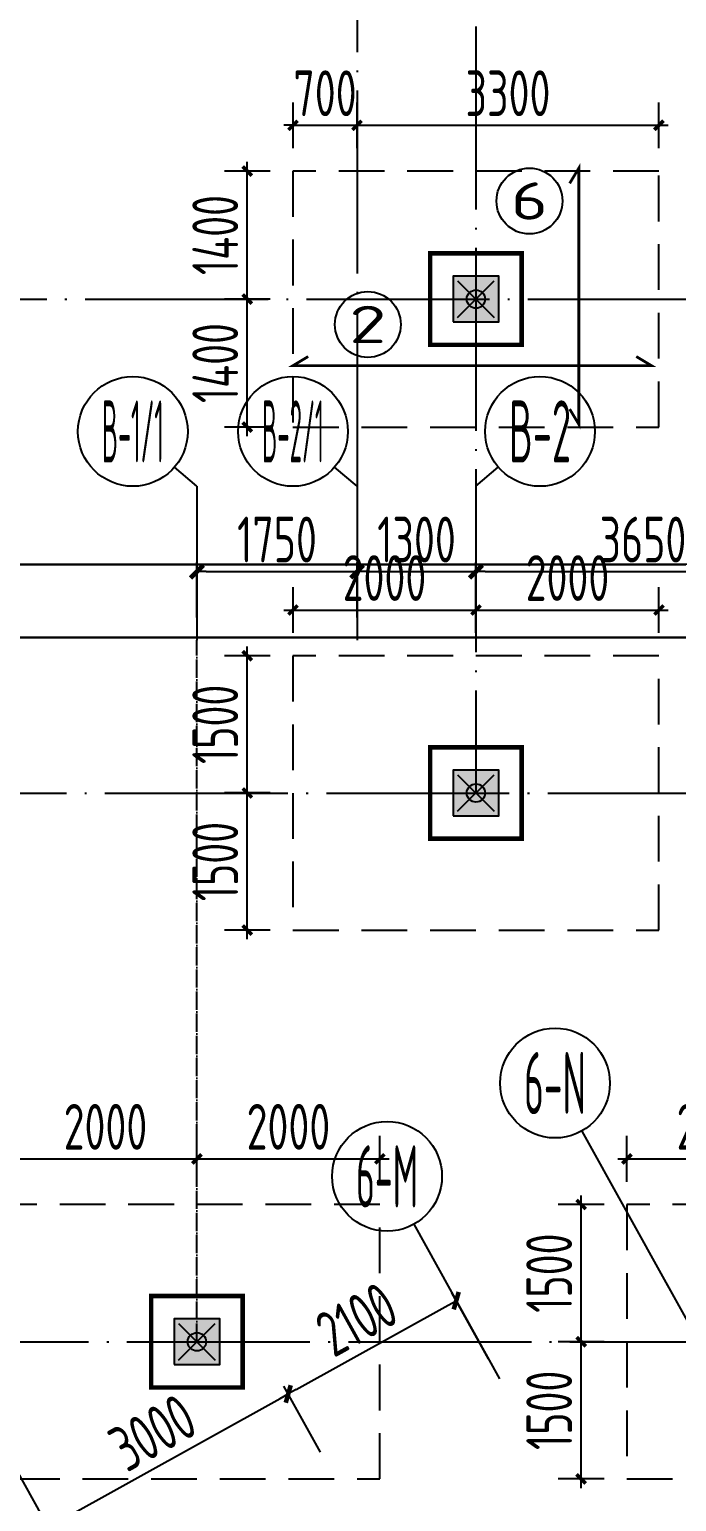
# Model space of a CAD drawing. Extents: x -57409 to 252654, y -8259 to 229119.
# Drawn here: x 50897 to 57970, y 116716 to 132811 of the extents above; entities that cross this region are included whole.
import ezdxf
from ezdxf.enums import TextEntityAlignment as Align

# ---------------------------------------------------------------- set-up
doc = ezdxf.new("R2010")
doc.units = 0
doc.header["$LTSCALE"] = 100
doc.header["$PDMODE"] = 35
doc.header["$PDSIZE"] = 200
doc.linetypes.add('DASHED', pattern=[0.75, 0.5, -0.25])
doc.linetypes.add('DOTE', pattern=[2.42, 2, -0.2, 0.02, -0.2])
doc.layers.get('0').update_dxf_attribs({"linetype": 'CONTINUOUS'})
doc.layers.get('Defpoints').update_dxf_attribs({"linetype": 'CONTINUOUS'})
for name, color, linetype in [('B-TEXT', 3, 'CONTINUOUS'), ('codim', 7, 'CONTINUOUS'), ('COLU', 7, 'CONTINUOUS'), ('CT', 2, 'CONTINUOUS'), ('dote', 253, 'DOTE'), ('h填实-柱墙', 254, 'CONTINUOUS'), ('Z-AXIS', 3, 'CONTINUOUS'), ('Z-TEXT', 2, 'CONTINUOUS'), ('z柱下板带', 140, 'CONTINUOUS'), ('板底钢筋', 24, 'CONTINUOUS')]:
    doc.layers.add(name, color=color, linetype=linetype)
doc.layers.add('重心计算', color=7, linetype='CONTINUOUS', plot=False)
doc.styles.add('_TCH_AXIS', font='tssdeng.shx', dxfattribs={"width": 0.7, "bigfont": 'tssdchn.shx'})
doc.styles.add('COMPLEX', font='tssdeng.shx', dxfattribs={"width": 0.7, "bigfont": 'tssdchn.shx'})
doc.styles.add('Jgcad-DIM', font='tssdeng.shx', dxfattribs={"width": 0.7, "bigfont": 'tssdchn.shx'})
doc.styles.add('TSSD_Dimension', font='tssdeng.shx', dxfattribs={"width": 0.7})
doc.dimstyles.new('TSSD_100_100$0', dxfattribs={"dimtxt": 300, "dimasz": 100, "dimexe": 100, "dimexo": 250, "dimgap": 100, "dimtad": 1, "dimdec": 0, "dimzin": 0, "dimdsep": 46, "dimtxsty": 'TSSD_Dimension', "dimblk": '_tsdbk', "dimblk1": '_tsdbk', "dimblk2": '_tsdbk', "dimsah": 1, "dimcen": 0, "dimdle": 100, "dimclrt": 7, "dimadec": 0, "dimazin": 0, "dimtfac": 1, "dimtdec": 0, "dimtix": 1, "dimtmove": 2, "dimatfit": 3, "dimldrblk": '_tsdbk', "dimfxl": 1, "dimtolj": 1, "dimtzin": 0, "dimarcsym": 0})

# ---------------------------------------------------------------- blocks, each defined once
blk = doc.blocks.new('_tsdbk')
blk.add_line((-1, 0), (0, 0))
at = {"const_width": 0.5}
blk.add_lwpolyline([(-0.7, -0.7), (0.7, 0.7)], dxfattribs=at)
blk = doc.blocks.new('*D189')
at = {"layer": 'Defpoints', "color": 0}
for p in [(53726, 117892), (54200, 117038), (51577, 115581)]:
    blk.add_point(p, dxfattribs=at)
at = {"layer": 'Z-AXIS', "color": 0, "lineweight": -2}
for p, q in [((54079, 117256), (53677, 117979)), ((51190, 116484), (53638, 117843)), ((51456, 115800), (51054, 116523))]:
    blk.add_line(p, q, dxfattribs=at)
at = {"layer": 'Z-AXIS', "color": 0, "lineweight": -2, "xscale": 100, "yscale": 100, "zscale": 100}
for p, rotation in [((53726, 117892), 29.04537402913808), ((51103, 116435), 209.0453740291381)]:
    blk.add_blockref('_tsdbk', p, dxfattribs=dict(at, rotation=rotation))
at = {"layer": 'Z-AXIS', "color": 7, "insert": (52244, 117470), "char_height": 500, "attachment_point": 5, "rotation": 29.0454, "style": 'TSSD_Dimension'}
blk.add_mtext('\\A1;3000', dxfattribs=at)
blk = doc.blocks.new('*D190')
at = {"layer": 'Defpoints', "color": 0}
for p in [(55562, 118912), (56036, 118057), (54200, 117038)]:
    blk.add_point(p, dxfattribs=at)
at = {"layer": 'Z-AXIS', "color": 0, "lineweight": -2}
for p, q in [((55914, 118276), (55513, 118999)), ((53813, 117941), (55474, 118863)), ((54079, 117256), (53677, 117979))]:
    blk.add_line(p, q, dxfattribs=at)
at = {"layer": 'Z-AXIS', "color": 0, "lineweight": -2, "xscale": 100, "yscale": 100, "zscale": 100}
for p, rotation in [((55562, 118912), 29.04537402913808), ((53726, 117892), 209.0453740291381)]:
    blk.add_blockref('_tsdbk', p, dxfattribs=dict(at, rotation=rotation))
at = {"layer": 'Z-AXIS', "color": 7, "insert": (54474, 118708), "char_height": 500, "attachment_point": 5, "rotation": 29.0454, "style": 'TSSD_Dimension'}
blk.add_mtext('\\A1;2100', dxfattribs=at)
blk = doc.blocks.new('_AXISO')
blk.add_circle((0, 0), 0.5)
at = {"layer": 'B-TEXT', "style": 'COMPLEX', "width": 1.450893}
blk.add_attdef('A', text='', height=0.56, dxfattribs=at).set_placement((0.249375, -0.28), (0.749375, -0.28), align=Align.FIT)
blk = doc.blocks.new('*D193')
at = {"layer": 'Defpoints', "color": 0}
for p in [(55778, 126884), (54478, 126133), (55778, 126133)]:
    blk.add_point(p, dxfattribs=at)
at = {"layer": 'Z-AXIS', "color": 0, "lineweight": -2}
for p, q in [((54478, 126383), (54478, 126984)), ((54578, 126884), (55678, 126884)), ((55778, 126383), (55778, 126984))]:
    blk.add_line(p, q, dxfattribs=at)
at = {"layer": 'Z-AXIS', "color": 0, "lineweight": -2, "xscale": 100, "yscale": 100, "zscale": 100, "rotation": 180}
blk.add_blockref('_tsdbk', (54478, 126884), dxfattribs=at)
at = {"layer": 'Z-AXIS', "color": 0, "lineweight": -2, "xscale": 100, "yscale": 100, "zscale": 100}
blk.add_blockref('_tsdbk', (55778, 126884), dxfattribs=at)
at = {"layer": 'Z-AXIS', "color": 7, "insert": (55128, 127234), "char_height": 500, "attachment_point": 5, "style": 'TSSD_Dimension'}
blk.add_mtext('\\A1;1300', dxfattribs=at)
blk = doc.blocks.new('*D194')
at = {"layer": 'Defpoints', "color": 0}
for p in [(59428, 126884), (55778, 126133), (59428, 126133)]:
    blk.add_point(p, dxfattribs=at)
at = {"layer": 'Z-AXIS', "color": 0, "lineweight": -2}
for p, q in [((55778, 126383), (55778, 126984)), ((55878, 126884), (59328, 126884)), ((59428, 126383), (59428, 126984))]:
    blk.add_line(p, q, dxfattribs=at)
at = {"layer": 'Z-AXIS', "color": 0, "lineweight": -2, "xscale": 100, "yscale": 100, "zscale": 100, "rotation": 180}
blk.add_blockref('_tsdbk', (55778, 126884), dxfattribs=at)
at = {"layer": 'Z-AXIS', "color": 0, "lineweight": -2, "xscale": 100, "yscale": 100, "zscale": 100}
blk.add_blockref('_tsdbk', (59428, 126884), dxfattribs=at)
at = {"layer": 'Z-AXIS', "color": 7, "insert": (57603, 127234), "char_height": 500, "attachment_point": 5, "style": 'TSSD_Dimension'}
blk.add_mtext('\\A1;3650', dxfattribs=at)
blk = doc.blocks.new('*D245')
at = {"layer": 'Defpoints', "color": 0}
for p in [(54478, 126884), (52728, 126133), (54478, 126133)]:
    blk.add_point(p, dxfattribs=at)
at = {"layer": 'Z-AXIS', "color": 0, "lineweight": -2}
for p, q in [((52728, 126383), (52728, 126984)), ((52828, 126884), (54378, 126884)), ((54478, 126383), (54478, 126984))]:
    blk.add_line(p, q, dxfattribs=at)
at = {"layer": 'Z-AXIS', "color": 0, "lineweight": -2, "xscale": 100, "yscale": 100, "zscale": 100, "rotation": 180}
blk.add_blockref('_tsdbk', (52728, 126884), dxfattribs=at)
at = {"layer": 'Z-AXIS', "color": 0, "lineweight": -2, "xscale": 100, "yscale": 100, "zscale": 100}
blk.add_blockref('_tsdbk', (54478, 126884), dxfattribs=at)
at = {"layer": 'Z-AXIS', "color": 7, "insert": (53603, 127234), "char_height": 500, "attachment_point": 5, "style": 'TSSD_Dimension'}
blk.add_mtext('\\A1;1750', dxfattribs=at)
blk = doc.blocks.new('_ArchTick')
at = {"color": 0, "linetype": 'ByBlock', "const_width": 0.4}
blk.add_lwpolyline([(-0.5, -0.5), (0.5, 0.5)], dxfattribs=at)
blk = doc.blocks.new('*D1865')
at = {"layer": 'codim', "color": 7, "lineweight": -2}
for p, q in [((50728, 120213), (50728, 120713)), ((52728, 120213), (52728, 120713))]:
    blk.add_line(p, q, dxfattribs=at)
at = {"layer": 'codim', "color": 0, "lineweight": -2}
blk.add_line((50628, 120463), (52828, 120463), dxfattribs=at)
at = {"layer": 'Defpoints', "color": 0}
for p in [(52728, 120463), (50728, 119963), (52728, 119963)]:
    blk.add_point(p, dxfattribs=at)
at = {"layer": 'codim', "color": 0, "lineweight": -2, "xscale": 100, "yscale": 100, "zscale": 100, "rotation": 180}
blk.add_blockref('_ArchTick', (50728, 120463), dxfattribs=at)
at = {"layer": 'codim', "color": 0, "lineweight": -2, "xscale": 100, "yscale": 100, "zscale": 100}
blk.add_blockref('_ArchTick', (52728, 120463), dxfattribs=at)
at = {"layer": 'codim', "color": 1, "insert": (51728, 120813), "char_height": 500, "attachment_point": 5, "style": 'Jgcad-DIM'}
blk.add_mtext('\\A1;2000', dxfattribs=at)
blk = doc.blocks.new('*D1866')
at = {"layer": 'codim', "color": 7, "lineweight": -2}
for p, q in [((52728, 120213), (52728, 120713)), ((54728, 120213), (54728, 120713))]:
    blk.add_line(p, q, dxfattribs=at)
at = {"layer": 'codim', "color": 0, "lineweight": -2}
blk.add_line((52628, 120463), (54828, 120463), dxfattribs=at)
at = {"layer": 'Defpoints', "color": 0}
for p in [(54728, 120463), (52728, 119963), (54728, 119963)]:
    blk.add_point(p, dxfattribs=at)
at = {"layer": 'codim', "color": 0, "lineweight": -2, "xscale": 100, "yscale": 100, "zscale": 100, "rotation": 180}
blk.add_blockref('_ArchTick', (52728, 120463), dxfattribs=at)
at = {"layer": 'codim', "color": 0, "lineweight": -2, "xscale": 100, "yscale": 100, "zscale": 100}
blk.add_blockref('_ArchTick', (54728, 120463), dxfattribs=at)
at = {"layer": 'codim', "color": 1, "insert": (53728, 120813), "char_height": 500, "attachment_point": 5, "style": 'Jgcad-DIM'}
blk.add_mtext('\\A1;2000', dxfattribs=at)
blk = doc.blocks.new('*D1867')
at = {"layer": 'codim', "color": 7, "lineweight": -2}
for p, q in [((57178, 118463), (56678, 118463)), ((57178, 116963), (56678, 116963))]:
    blk.add_line(p, q, dxfattribs=at)
at = {"layer": 'codim', "color": 0, "lineweight": -2}
blk.add_line((56928, 116863), (56928, 118563), dxfattribs=at)
at = {"layer": 'Defpoints', "color": 0}
for p in [(56928, 118463), (57428, 118463), (57428, 116963)]:
    blk.add_point(p, dxfattribs=at)
at = {"layer": 'codim', "color": 0, "lineweight": -2, "xscale": 100, "yscale": 100, "zscale": 100}
for p, rotation in [((56928, 118463), 90), ((56928, 116963), 270)]:
    blk.add_blockref('_ArchTick', p, dxfattribs=dict(at, rotation=rotation))
at = {"layer": 'codim', "color": 1, "insert": (56578, 117713), "char_height": 500, "attachment_point": 5, "rotation": 90, "style": 'Jgcad-DIM'}
blk.add_mtext('\\A1;1500', dxfattribs=at)
blk = doc.blocks.new('*D1868')
at = {"layer": 'codim', "color": 7, "lineweight": -2}
for p, q in [((57178, 119963), (56678, 119963)), ((57178, 118463), (56678, 118463))]:
    blk.add_line(p, q, dxfattribs=at)
at = {"layer": 'codim', "color": 0, "lineweight": -2}
blk.add_line((56928, 118363), (56928, 120063), dxfattribs=at)
at = {"layer": 'Defpoints', "color": 0}
for p in [(56928, 119963), (57428, 119963), (57428, 118463)]:
    blk.add_point(p, dxfattribs=at)
at = {"layer": 'codim', "color": 0, "lineweight": -2, "xscale": 100, "yscale": 100, "zscale": 100}
for p, rotation in [((56928, 119963), 90), ((56928, 118463), 270)]:
    blk.add_blockref('_ArchTick', p, dxfattribs=dict(at, rotation=rotation))
at = {"layer": 'codim', "color": 1, "insert": (56578, 119213), "char_height": 500, "attachment_point": 5, "rotation": 90, "style": 'Jgcad-DIM'}
blk.add_mtext('\\A1;1500', dxfattribs=at)
blk = doc.blocks.new('*D1869')
at = {"layer": 'codim', "color": 7, "lineweight": -2}
for p, q in [((57428, 120213), (57428, 120713)), ((59428, 120213), (59428, 120713))]:
    blk.add_line(p, q, dxfattribs=at)
at = {"layer": 'codim', "color": 0, "lineweight": -2}
blk.add_line((57328, 120463), (59528, 120463), dxfattribs=at)
at = {"layer": 'Defpoints', "color": 0}
for p in [(59428, 120463), (57428, 119963), (59428, 119963)]:
    blk.add_point(p, dxfattribs=at)
at = {"layer": 'codim', "color": 0, "lineweight": -2, "xscale": 100, "yscale": 100, "zscale": 100, "rotation": 180}
blk.add_blockref('_ArchTick', (57428, 120463), dxfattribs=at)
at = {"layer": 'codim', "color": 0, "lineweight": -2, "xscale": 100, "yscale": 100, "zscale": 100}
blk.add_blockref('_ArchTick', (59428, 120463), dxfattribs=at)
at = {"layer": 'codim', "color": 1, "insert": (58428, 120813), "char_height": 500, "attachment_point": 5, "style": 'Jgcad-DIM'}
blk.add_mtext('\\A1;2000', dxfattribs=at)
blk = doc.blocks.new('*D1773')
at = {"layer": 'codim', "color": 0, "lineweight": -2}
blk.add_line((53278, 128363), (53278, 129963), dxfattribs=at)
at = {"layer": 'codim', "color": 7, "lineweight": -2}
for p, q in [((53528, 129863), (53028, 129863)), ((53528, 128463), (53028, 128463))]:
    blk.add_line(p, q, dxfattribs=at)
at = {"layer": 'Defpoints', "color": 0}
for p in [(53278, 129863), (53778, 129863), (53778, 128463)]:
    blk.add_point(p, dxfattribs=at)
at = {"layer": 'codim', "color": 0, "lineweight": -2, "xscale": 100, "yscale": 100, "zscale": 100}
for p, rotation in [((53278, 129863), 90), ((53278, 128463), 270)]:
    blk.add_blockref('_ArchTick', p, dxfattribs=dict(at, rotation=rotation))
at = {"layer": 'codim', "color": 1, "insert": (52928, 129163), "char_height": 500, "attachment_point": 5, "rotation": 90, "style": 'Jgcad-DIM'}
blk.add_mtext('\\A1;1400', dxfattribs=at)
blk = doc.blocks.new('*D1774')
at = {"layer": 'codim', "color": 0, "lineweight": -2}
blk.add_line((53278, 129763), (53278, 131363), dxfattribs=at)
at = {"layer": 'codim', "color": 7, "lineweight": -2}
for p, q in [((53528, 131263), (53028, 131263)), ((53528, 129863), (53028, 129863))]:
    blk.add_line(p, q, dxfattribs=at)
at = {"layer": 'Defpoints', "color": 0}
for p in [(53278, 131263), (53778, 131263), (53778, 129863)]:
    blk.add_point(p, dxfattribs=at)
at = {"layer": 'codim', "color": 0, "lineweight": -2, "xscale": 100, "yscale": 100, "zscale": 100}
for p, rotation in [((53278, 131263), 90), ((53278, 129863), 270)]:
    blk.add_blockref('_ArchTick', p, dxfattribs=dict(at, rotation=rotation))
at = {"layer": 'codim', "color": 1, "insert": (52928, 130563), "char_height": 500, "attachment_point": 5, "rotation": 90, "style": 'Jgcad-DIM'}
blk.add_mtext('\\A1;1400', dxfattribs=at)
blk = doc.blocks.new('*D1775')
at = {"layer": 'codim', "color": 7, "lineweight": -2}
for p, q in [((53778, 131513), (53778, 132013)), ((54478, 131513), (54478, 132013))]:
    blk.add_line(p, q, dxfattribs=at)
at = {"layer": 'codim', "color": 0, "lineweight": -2}
for p, q in [((53778, 131763), (53678, 131763)), ((53778, 131763), (54478, 131763)), ((54478, 131763), (54578, 131763))]:
    blk.add_line(p, q, dxfattribs=at)
at = {"layer": 'Defpoints', "color": 0}
for p in [(54478, 131763), (53778, 131263), (54478, 131263)]:
    blk.add_point(p, dxfattribs=at)
at = {"layer": 'codim', "color": 0, "lineweight": -2, "xscale": 100, "yscale": 100, "zscale": 100}
blk.add_blockref('_ArchTick', (53778, 131763), dxfattribs=at)
at = {"layer": 'codim', "color": 0, "lineweight": -2, "xscale": 100, "yscale": 100, "zscale": 100, "rotation": 180}
blk.add_blockref('_ArchTick', (54478, 131763), dxfattribs=at)
at = {"layer": 'codim', "color": 1, "insert": (54128, 132113), "char_height": 500, "attachment_point": 5, "style": 'Jgcad-DIM'}
blk.add_mtext('\\A1;700', dxfattribs=at)
blk = doc.blocks.new('*D1776')
at = {"layer": 'codim', "color": 7, "lineweight": -2}
for p, q in [((54478, 131513), (54478, 132013)), ((57778, 131513), (57778, 132013))]:
    blk.add_line(p, q, dxfattribs=at)
at = {"layer": 'codim', "color": 0, "lineweight": -2}
blk.add_line((54378, 131763), (57878, 131763), dxfattribs=at)
at = {"layer": 'Defpoints', "color": 0}
for p in [(57778, 131763), (54478, 131263), (57778, 131263)]:
    blk.add_point(p, dxfattribs=at)
at = {"layer": 'codim', "color": 0, "lineweight": -2, "xscale": 100, "yscale": 100, "zscale": 100, "rotation": 180}
blk.add_blockref('_ArchTick', (54478, 131763), dxfattribs=at)
at = {"layer": 'codim', "color": 0, "lineweight": -2, "xscale": 100, "yscale": 100, "zscale": 100}
blk.add_blockref('_ArchTick', (57778, 131763), dxfattribs=at)
at = {"layer": 'codim', "color": 1, "insert": (56128, 132113), "char_height": 500, "attachment_point": 5, "style": 'Jgcad-DIM'}
blk.add_mtext('\\A1;3300', dxfattribs=at)
blk = doc.blocks.new('*D1798')
at = {"layer": 'codim', "color": 7, "lineweight": -2}
for p, q in [((53528, 124463), (53028, 124463)), ((53528, 122963), (53028, 122963))]:
    blk.add_line(p, q, dxfattribs=at)
at = {"layer": 'codim', "color": 0, "lineweight": -2}
blk.add_line((53278, 122863), (53278, 124563), dxfattribs=at)
at = {"layer": 'Defpoints', "color": 0}
for p in [(53278, 124463), (53778, 124463), (53778, 122963)]:
    blk.add_point(p, dxfattribs=at)
at = {"layer": 'codim', "color": 0, "lineweight": -2, "xscale": 100, "yscale": 100, "zscale": 100}
for p, rotation in [((53278, 124463), 90), ((53278, 122963), 270)]:
    blk.add_blockref('_ArchTick', p, dxfattribs=dict(at, rotation=rotation))
at = {"layer": 'codim', "color": 1, "insert": (52928, 123713), "char_height": 500, "attachment_point": 5, "rotation": 90, "style": 'Jgcad-DIM'}
blk.add_mtext('\\A1;1500', dxfattribs=at)
blk = doc.blocks.new('*D1799')
at = {"layer": 'codim', "color": 0, "lineweight": -2}
blk.add_line((53278, 124363), (53278, 126063), dxfattribs=at)
at = {"layer": 'codim', "color": 7, "lineweight": -2}
for p, q in [((53528, 125963), (53028, 125963)), ((53528, 124463), (53028, 124463))]:
    blk.add_line(p, q, dxfattribs=at)
at = {"layer": 'Defpoints', "color": 0}
for p in [(53278, 125963), (53778, 125963), (53778, 124463)]:
    blk.add_point(p, dxfattribs=at)
at = {"layer": 'codim', "color": 0, "lineweight": -2, "xscale": 100, "yscale": 100, "zscale": 100}
for p, rotation in [((53278, 125963), 90), ((53278, 124463), 270)]:
    blk.add_blockref('_ArchTick', p, dxfattribs=dict(at, rotation=rotation))
at = {"layer": 'codim', "color": 1, "insert": (52928, 125213), "char_height": 500, "attachment_point": 5, "rotation": 90, "style": 'Jgcad-DIM'}
blk.add_mtext('\\A1;1500', dxfattribs=at)
blk = doc.blocks.new('*D1800')
at = {"layer": 'codim', "color": 7, "lineweight": -2}
for p, q in [((53778, 126213), (53778, 126713)), ((55778, 126213), (55778, 126713))]:
    blk.add_line(p, q, dxfattribs=at)
at = {"layer": 'codim', "color": 0, "lineweight": -2}
blk.add_line((53678, 126463), (55878, 126463), dxfattribs=at)
at = {"layer": 'Defpoints', "color": 0}
for p in [(55778, 126463), (53778, 125963), (55778, 125963)]:
    blk.add_point(p, dxfattribs=at)
at = {"layer": 'codim', "color": 0, "lineweight": -2, "xscale": 100, "yscale": 100, "zscale": 100, "rotation": 180}
blk.add_blockref('_ArchTick', (53778, 126463), dxfattribs=at)
at = {"layer": 'codim', "color": 0, "lineweight": -2, "xscale": 100, "yscale": 100, "zscale": 100}
blk.add_blockref('_ArchTick', (55778, 126463), dxfattribs=at)
at = {"layer": 'codim', "color": 1, "insert": (54778, 126813), "char_height": 500, "attachment_point": 5, "style": 'Jgcad-DIM'}
blk.add_mtext('\\A1;2000', dxfattribs=at)
blk = doc.blocks.new('*D1801')
at = {"layer": 'codim', "color": 7, "lineweight": -2}
for p, q in [((55778, 126213), (55778, 126713)), ((57778, 126213), (57778, 126713))]:
    blk.add_line(p, q, dxfattribs=at)
at = {"layer": 'codim', "color": 0, "lineweight": -2}
blk.add_line((55678, 126463), (57878, 126463), dxfattribs=at)
at = {"layer": 'Defpoints', "color": 0}
for p in [(57778, 126463), (55778, 125963), (57778, 125963)]:
    blk.add_point(p, dxfattribs=at)
at = {"layer": 'codim', "color": 0, "lineweight": -2, "xscale": 100, "yscale": 100, "zscale": 100, "rotation": 180}
blk.add_blockref('_ArchTick', (55778, 126463), dxfattribs=at)
at = {"layer": 'codim', "color": 0, "lineweight": -2, "xscale": 100, "yscale": 100, "zscale": 100}
blk.add_blockref('_ArchTick', (57778, 126463), dxfattribs=at)
at = {"layer": 'codim', "color": 1, "insert": (56778, 126813), "char_height": 500, "attachment_point": 5, "style": 'Jgcad-DIM'}
blk.add_mtext('\\A1;2000', dxfattribs=at)
blk = doc.blocks.new('后浇带现场')
at = {"color": 6, "lineweight": 30}
for points in [[(662200, 674230), (718557, 674230), (718557, 624270), (707583, 624270), (707286, 620897), (700215, 616964), (698139, 620873), (664797, 619534)], [(662200, 673430), (717757, 673430), (717757, 625070), (706851, 625070), (706526, 621390), (700538, 618060), (698609, 621692), (664765, 620333)]]:
    blk.add_lwpolyline(points, dxfattribs=at)

msp = doc.modelspace()

# ---------------------------------------------------------------- hatches: boundary and pattern name
at = {"layer": 'h填实-柱墙'}
for points in [[(55527.6, 129612.7), (56027.6, 129612.7), (56027.6, 130112.7), (55527.6, 130112.7)], [(55527.6, 124212.7), (56027.6, 124212.7), (56027.6, 124712.7), (55527.6, 124712.7)], [(52477.6, 118212.7), (52977.6, 118212.7), (52977.6, 118712.7), (52477.6, 118712.7)]]:
    msp.add_hatch(color=256, dxfattribs=at).paths.add_polyline_path(points)

# ---------------------------------------------------------------- linework, layer by layer
at = {"layer": 'COLU'}
for points in [[(55527.6, 129612.7), (56027.6, 129612.7), (56027.6, 130112.7), (55527.6, 130112.7)], [(55527.6, 124212.7), (56027.6, 124212.7), (56027.6, 124712.7), (55527.6, 124712.7)], [(52477.6, 118212.7), (52977.6, 118212.7), (52977.6, 118712.7), (52477.6, 118712.7)]]:
    msp.add_lwpolyline(points, close=True, dxfattribs=at)
at = {"layer": 'CT', "const_width": 50}
for points in [[(55277.6, 129362.7), (56277.6, 129362.7), (56277.6, 130362.7), (55277.6, 130362.7)], [(55277.6, 123962.7), (56277.6, 123962.7), (56277.6, 124962.7), (55277.6, 124962.7)], [(52227.6, 117962.7), (53227.6, 117962.7), (53227.6, 118962.7), (52227.6, 118962.7)]]:
    msp.add_lwpolyline(points, close=True, dxfattribs=at)
at = {"layer": 'dote', "ltscale": 10}
for p, q in [((54477.6, 146662.7), (54477.6, 126132.6)), ((55777.6, 135262.7), (55777.6, 124462.7)), ((46665.7, 129862.7), (160983.1, 129862.7)), ((46882.5, 124462.7), (160066.8, 124462.7)), ((57866.9, 119085.7), (78541.7, 81856.9, 0)), ((47123.4, 118462.7), (148777.6, 118462.7))]:
    msp.add_line(p, q, dxfattribs=at)
at = {"layer": 'dote'}
msp.add_line((52727.6, 118462.7), (52727.6, 126132.6), dxfattribs=at)
at = {"layer": 'Z-AXIS'}
for p, q in [((52727.6, 127816.1), (52483.2, 128025.6)), ((54477.6, 127816.1), (54233.2, 128025.6)), ((55777.6, 127816.1), (56022.1, 128025.6)), ((52727.6, 127816.1), (52727.6, 126132.6)), ((54477.6, 127816.1), (54477.6, 126132.6)), ((55777.6, 127816.1), (55777.6, 126132.6)), ((56933.4, 120766.6), (57871.8, 119076.9)), ((55097.5, 119747.1), (56035.9, 118057.4)), ((50638.9, 117271), (51577.3, 115581.3))]:
    msp.add_line(p, q, dxfattribs=at)
at = {"layer": 'z柱下板带', "color": 181, "linetype": 'DASHED', "ltscale": 10}
msp.add_lwpolyline([(53777.6, 128462.7), (57777.6, 128462.7), (57777.6, 131262.7), (53777.6, 131262.7)], close=True, dxfattribs=at)
at = {"layer": 'z柱下板带', "linetype": 'DASHED', "ltscale": 10}
for points in [[(53777.6, 122962.7), (57777.6, 122962.7), (57777.6, 125962.7), (53777.6, 125962.7)], [(50727.6, 116962.7), (54727.6, 116962.7), (54727.6, 119962.7), (50727.6, 119962.7)], [(57427.6, 116962.7), (61427.6, 116962.7), (61427.6, 119962.7), (57427.6, 119962.7)]]:
    msp.add_lwpolyline(points, close=True, dxfattribs=at)
at = {"layer": '板底钢筋', "const_width": 30}
for points in [[(56802.3, 128660), (56902.3, 128493.3), (56902.3, 131294.6), (56802.3, 131127.9)], [(53944.3, 129235.1), (53777.6, 129135.1), (57696.7, 129135.1), (57530.1, 129235.1)]]:
    msp.add_lwpolyline(points, dxfattribs=at)
at = {"layer": '重心计算', "color": 5}
for p in [(55777.6, 129862.7), (55777.6, 129862.7), (55777.6, 124462.7), (55777.6, 124462.7), (52727.6, 118462.7), (52727.6, 118462.7)]:
    msp.add_point(p, dxfattribs=at)

# ---------------------------------------------------------------- block references
at = {"color": 3, "lineweight": 30}
msp.add_blockref('后浇带现场', (-627579.1, -547267.4), dxfattribs=at)
at = {"layer": 'Z-AXIS'}
ref = msp.add_blockref('_AXISO', (52027.6, 128416.1), dxfattribs=dict(at, xscale=1199.999999999998, yscale=1200, zscale=1200, rotation=359.9996457873846))
ref.add_attrib('A', 'B-1/1', dxfattribs={"color": 7, "height": 678.82, "rotation": 359.99965, "style": '_TCH_AXIS', "width": 0.270833}).set_placement((51688.2, 128076.7), (52367.1, 128076.7), align=Align.FIT)
ref = msp.add_blockref('_AXISO', (53777.6, 128416.1), dxfattribs=dict(at, xscale=1199.999999999998, yscale=1200, zscale=1200, rotation=359.9996457873846))
ref.add_attrib('A', 'B-2/1', dxfattribs={"color": 7, "height": 678.82, "rotation": 359.99965, "style": '_TCH_AXIS', "width": 0.270833}).set_placement((53438.2, 128076.7), (54117.1, 128076.7), align=Align.FIT)
ref = msp.add_blockref('_AXISO', (56477.6, 128416.1), dxfattribs=dict(at, xscale=1199.999999999998, yscale=1200, zscale=1200, rotation=359.9996457873846))
ref.add_attrib('A', 'B-2', dxfattribs={"color": 7, "height": 678.82, "rotation": 359.99965, "style": '_TCH_AXIS', "width": 0.42623}).set_placement((56138.2, 128076.7), (56817.1, 128076.7), align=Align.FIT)
ref = msp.add_blockref('_AXISO', (56642.1, 121291.2), dxfattribs=dict(at, xscale=1199.999999999998, yscale=1200, zscale=1200, rotation=359.9996457873846))
ref.add_attrib('A', '6-N', dxfattribs={"color": 7, "height": 678.82, "rotation": 359.99965, "style": '_TCH_AXIS', "width": 0.433333}).set_placement((56302.7, 120951.7), (56981.5, 120951.7), align=Align.FIT)
ref = msp.add_blockref('_AXISO', (54806.2, 120271.6), dxfattribs=dict(at, xscale=1199.999999999998, yscale=1200, zscale=1200, rotation=359.9996457873846))
ref.add_attrib('A', '6-M', dxfattribs={"color": 7, "height": 678.82, "rotation": 359.99965, "style": '_TCH_AXIS', "width": 0.419355}).set_placement((54466.8, 119932.2), (55145.6, 119932.2), align=Align.FIT)
at = {"layer": 'Z-TEXT'}
ref = msp.add_blockref('_AXISO', (56362.5, 130935.2), dxfattribs=dict(at, xscale=720.0000000000074, yscale=720, zscale=720, rotation=359.9996457873825))
ref.add_attrib('A', '6', dxfattribs={"layer": 'Z-AXIS', "color": 7, "height": 407.3, "rotation": 359.99965, "style": '_TCH_AXIS', "width": 2}).set_placement((56158.9, 130731.6), (56566.2, 130731.6), align=Align.FIT)
ref = msp.add_blockref('_AXISO', (54595.6, 129585.4), dxfattribs=dict(at, xscale=720.0000000000074, yscale=720, zscale=720, rotation=359.9996457873825))
ref.add_attrib('A', '2', dxfattribs={"layer": 'Z-AXIS', "color": 7, "height": 407.3, "rotation": 359.99965, "style": '_TCH_AXIS', "width": 1.857143}).set_placement((54391.9, 129381.8), (54799.2, 129381.8), align=Align.FIT)

# ---------------------------------------------------------------- dimensions: what is measured, and where the dimension line sits
at = {"layer": 'codim'}
for base, p1, p2, picture, middle in [((54477.6, 131762.7), (53777.6, 131262.7), (54477.6, 131262.7), '*D1775', (54127.6, 132112.7)), ((57777.6, 131762.7), (54477.6, 131262.7), (57777.6, 131262.7), '*D1776', (56127.6, 132112.7)), ((55777.6, 126462.7), (53777.6, 125962.7), (55777.6, 125962.7), '*D1800', (54777.6, 126812.7)), ((57777.6, 126462.7), (55777.6, 125962.7), (57777.6, 125962.7), '*D1801', (56777.6, 126812.7)), ((59427.9, 120462.7), (57427.9, 119962.7), (59427.9, 119962.7), '*D1869', (58427.9, 120812.7))]:
    dim = msp.add_linear_dim(base=base, p1=p1, p2=p2, dimstyle='TSSD_100_100$0', override={"dimtxt": 500, "dimexe": 250, "dimtxsty": 'Jgcad-DIM', "dimblk": 'ArchTick', "dimblk1": 'ArchTick', "dimblk2": 'ArchTick', "dimclre": 7, "dimclrt": 1, "dimadec": 3}, dxfattribs=at)
    dim.commit()
    dim.dimension.update_dxf_attribs({"geometry": picture, "text_midpoint": middle})
for base, p1, p2, angle, picture, middle in [((53277.6, 131262.7), (53777.6, 129862.7), (53777.6, 131262.7), 90, '*D1774', (52927.6, 130562.7)), ((53277.6, 129862.7), (53777.6, 128462.7), (53777.6, 129862.7), 90, '*D1773', (52927.6, 129162.7)), ((53277.6, 125962.7), (53777.6, 124462.7), (53777.6, 125962.7), 90, '*D1799', (52927.6, 125212.7)), ((53277.6, 124462.7), (53777.6, 122962.7), (53777.6, 124462.7), 90, '*D1798', (52927.6, 123712.7)), ((52727.6, 120462.7), (50727.6, 119962.7), (52727.6, 119962.7), 0, '*D1865', (51727.6, 120812.7)), ((54727.6, 120462.7), (52727.6, 119962.7), (54727.6, 119962.7), 0, '*D1866', (53727.6, 120812.7)), ((56927.9, 119962.7), (57427.9, 118462.7), (57427.9, 119962.7), 90, '*D1868', (56577.9, 119212.7)), ((56927.9, 118462.7), (57427.9, 116962.7), (57427.9, 118462.7), 90, '*D1867', (56577.9, 117712.7))]:
    dim = msp.add_linear_dim(base=base, p1=p1, p2=p2, angle=angle, dimstyle='TSSD_100_100$0', override={"dimtxt": 500, "dimexe": 250, "dimtxsty": 'Jgcad-DIM', "dimblk": 'ArchTick', "dimblk1": 'ArchTick', "dimblk2": 'ArchTick', "dimclre": 7, "dimclrt": 1, "dimadec": 3}, dxfattribs=at)
    dim.commit()
    dim.dimension.update_dxf_attribs({"geometry": picture, "text_midpoint": middle})
at = {"layer": 'Z-AXIS'}
for base, p1, p2, picture, middle in [((54477.6, 126884.4), (52727.6, 126132.6), (54477.6, 126132.6), '*D245', (53602.6, 127234.4)), ((55777.6, 126884.4), (54477.6, 126132.6), (55777.6, 126132.6), '*D193', (55127.6, 127234.4)), ((59427.6, 126884.4), (55777.6, 126132.6), (59427.6, 126132.6), '*D194', (57602.6, 127234.4))]:
    dim = msp.add_linear_dim(base=base, p1=p1, p2=p2, dimstyle='TSSD_100_100$0', override={"dimtxt": 500}, dxfattribs=at)
    dim.commit()
    dim.dimension.update_dxf_attribs({"geometry": picture, "text_midpoint": middle})
for base, p1, p2, picture, middle in [((55561.5, 118911.5), (54200, 117037.8), (56035.9, 118057.4), '*D190', (54473.6, 118707.7)), ((53725.6, 117892), (51577.3, 115581.3), (54200, 117037.8), '*D189', (52244.3, 117469.7))]:
    dim = msp.add_linear_dim(base=base, p1=p1, p2=p2, angle=29.04537, dimstyle='TSSD_100_100$0', override={"dimtxt": 500}, dxfattribs=at)
    dim.commit()
    dim.dimension.update_dxf_attribs({"geometry": picture, "text_midpoint": middle})

doc.saveas('drawing.dxf')
